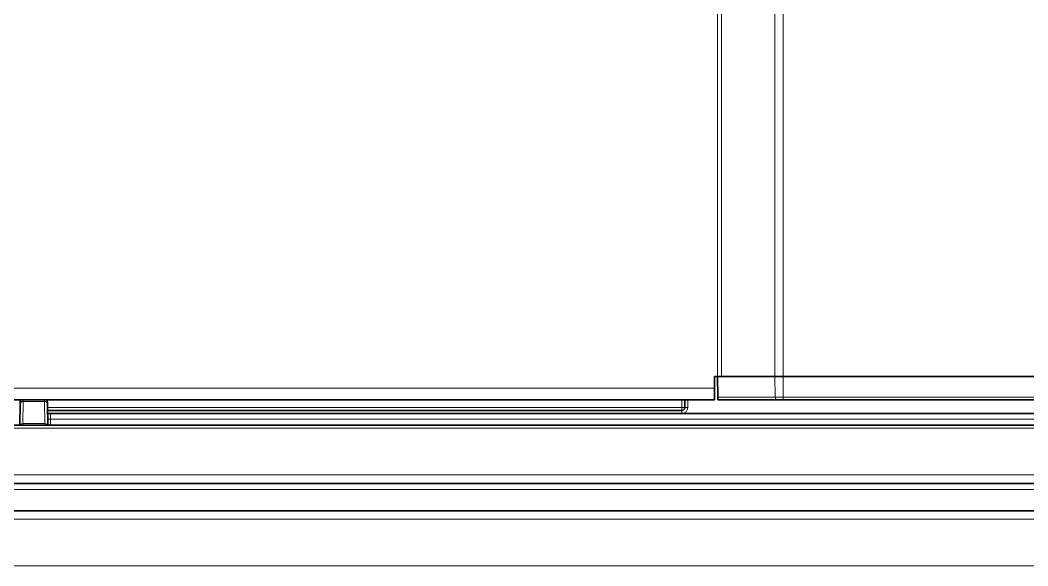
# Model space of a CAD drawing. Header units: inches. Extents: x -1096 to 3103, y -191 to 3207.
# Drawn here: x 1524.1 to 1696.7, y 1230.7 to 1324.1 of the extents above; entities that cross this region are included whole.
import ezdxf

# ---------------------------------------------------------------- set-up
doc = ezdxf.new("R2010")
doc.units = ezdxf.units.IN

msp = doc.modelspace()

# ---------------------------------------------------------------- linework, layer by layer
at = {"lineweight": 13}
for p, q in [((1643.55, 1895.14), (1643.55, 1263.14)), ((1644.26, 1895.14), (1644.26, 1263.14)), ((1653.38, 1895.14), (1653.38, 1263.14)), ((1654.79, 1895.14), (1654.79, 1263.14)), ((1653.42, 1259.63), (1653.38, 1263.14)), ((1654.79, 1263.14), (1654.79, 1259.63)), ((1409.88, 1261.14), (1643.05, 1261.14)), ((1524.64, 1258.9), (1524.58, 1255.09)), ((1524.65, 1259.14), (1524.64, 1258.9)), ((1524.64, 1258.9), (1528.29, 1258.9)), ((1528.29, 1258.9), (1528.28, 1259.14)), ((1528.35, 1255.09), (1528.29, 1258.9)), ((1637.46, 1257.84), (1637.46, 1259.14)), ((1638.46, 1259.14), (1638.46, 1257.84)), ((1643.63, 1259.63), (1653.42, 1259.63)), ((1653.42, 1259.63), (1654.79, 1259.63)), ((1654.79, 1259.14), (1654.79, 1259.63)), ((1654.79, 1259.63), (1791.96, 1259.63)), ((1528.8, 1257.84), (1637.46, 1257.84)), ((1637.96, 1257.84), (1637.46, 1257.84)), ((1637.46, 1257.34), (1637.46, 1257.84)), ((1637.46, 1257.34), (1637.46, 1256.84)), ((1637.96, 1257.84), (1638.46, 1257.84)), ((1524.58, 1255.09), (1524.58, 1254.84)), ((1528.35, 1255.09), (1524.58, 1255.09)), ((1528.35, 1254.84), (1528.35, 1255.09)), ((1725.55, 1255.86), (1529.33, 1255.86)), ((1529.33, 1255.86), (1529.35, 1254.84)), ((1730.97, 1254.33), (1319.08, 1254.33)), ((1319.22, 1246.31), (1730.84, 1246.31)), ((1737.57, 1243.84), (1343.75, 1243.84)), ((1747.37, 1240.15), (1305.56, 1240.15)), ((1305.35, 1238.74), (1747.58, 1238.74)), ((1747.5, 1230.75), (1305.42, 1230.75))]:
    msp.add_line(p, q, dxfattribs=at)
at = {"lineweight": 35}
for p, q in [((1643.55, 1263.14), (1643.05, 1263.14)), ((1643.05, 1261.14), (1643.05, 1263.14)), ((1644.26, 1263.14), (1643.55, 1263.14)), ((1643.56, 1263.14), (1643.63, 1259.63)), ((1653.38, 1263.14), (1644.26, 1263.14)), ((1653.38, 1263.14), (1644.26, 1263.14)), ((1654.79, 1263.14), (1653.38, 1263.14)), ((1653.38, 1263.14), (1654.79, 1263.14)), ((1791.96, 1263.14), (1654.79, 1263.14)), ((1654.79, 1263.14), (1791.96, 1263.14)), ((1643.05, 1259.14), (1643.05, 1261.14)), ((1643.05, 1259.14), (1409.88, 1259.14)), ((1524.08, 1254.86), (1524.14, 1258.44)), ((1524.14, 1258.44), (1524.15, 1259.14)), ((1528.77, 1259.14), (1528.79, 1258.44)), ((1528.79, 1258.44), (1528.85, 1254.86)), ((1637.96, 1259.14), (1637.96, 1257.84)), ((1643.63, 1259.14), (1643.63, 1259.63)), ((1653.78, 1259.14), (1643.63, 1259.14)), ((1654.79, 1259.14), (1653.78, 1259.14)), ((1791.96, 1259.14), (1654.79, 1259.14)), ((1637.46, 1257.34), (1528.8, 1257.34)), ((1528.81, 1256.84), (1529.33, 1256.84)), ((1529.33, 1256.84), (1725.46, 1256.84)), ((1319.08, 1254.84), (1730.97, 1254.84)), ((1528.85, 1254.86), (1528.85, 1254.84)), ((1730.84, 1244.84), (1319.22, 1244.84)), ((1747.37, 1240.15), (1305.56, 1240.15))]:
    msp.add_line(p, q, dxfattribs=at)
at = {"lineweight": 13}
msp.add_arc((1637.46, 1257.84), 1, 270, 0, dxfattribs=at)
at = {"lineweight": 35}
msp.add_arc((1637.46, 1257.84), 0.5, 270, 0, dxfattribs=at)
at = {"lineweight": 13}
for centre, major_axis, ratio, start_param, end_param in [((1524.64, 1258.43), (0.5, -0.009), 0.939676, 1.587197, 3.141593), ((1528.29, 1258.43), (0.5, 0.009), 0.939676, 0, 1.554396), ((1653.78, 1259.64), (0, -0.5), 0.707107, 4.729842, 6.283185), ((1529.33, 1255.84), (0, -1), 0.000076, 1.58825, 3.141593), ((1524.58, 1254.85), (0.5, -0.009), 0.462411, 1.578868, 3.141593), ((1528.35, 1254.85), (0.5, 0.009), 0.462411, 0, 1.562725), ((1529.33, 1255.84), (-0.5, 0.017), 0.034801, 4.714594, 6.262011)]:
    msp.add_ellipse(centre, major_axis=major_axis, ratio=ratio, start_param=start_param, end_param=end_param, dxfattribs=at)

doc.saveas('drawing.dxf')
